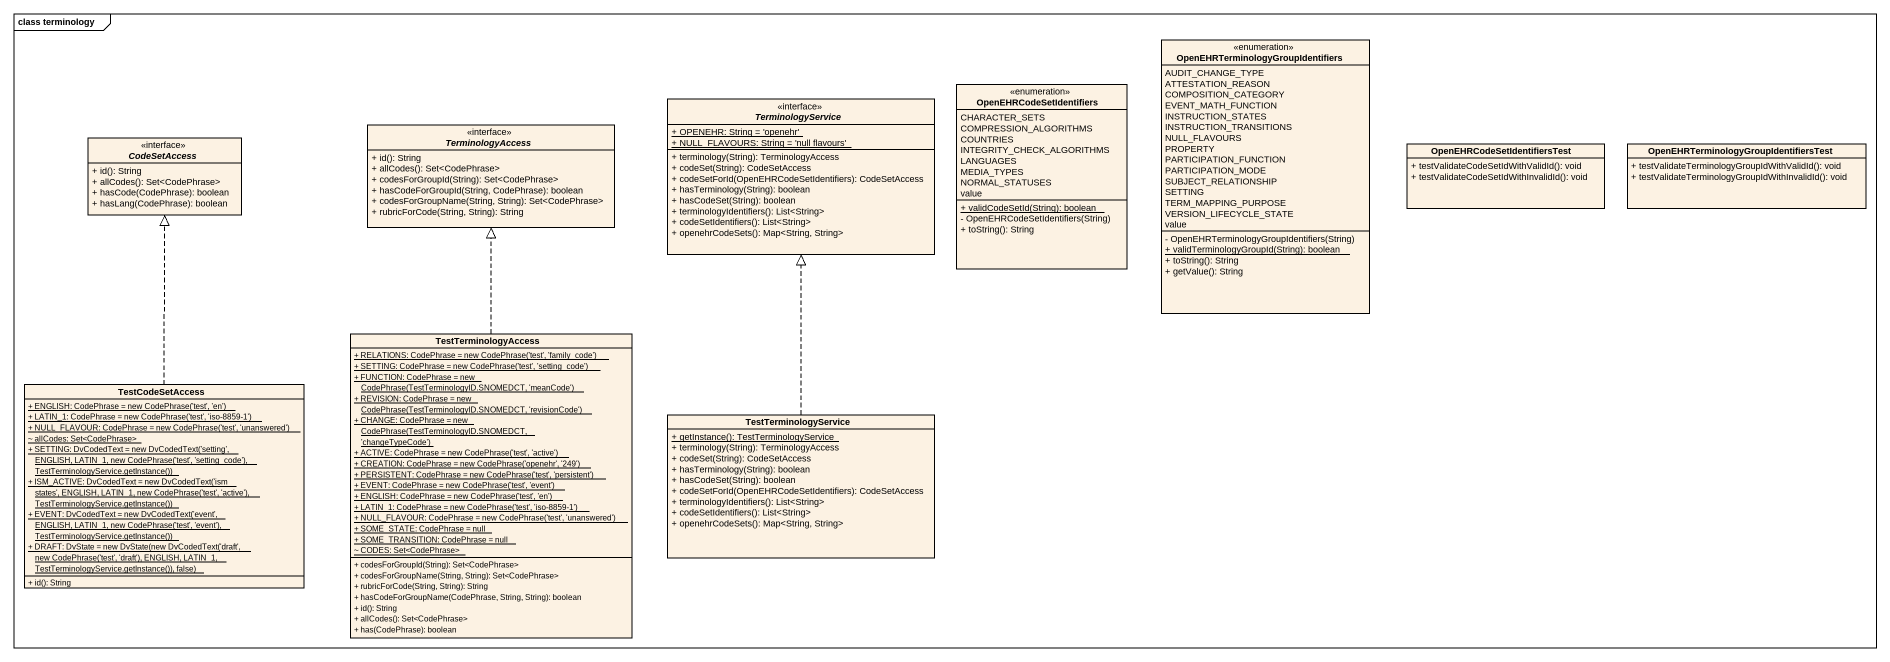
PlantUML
@startuml
mainframe class terminology
hide circle
hide empty members
skinparam classAttributeIconSize 0
enum "OpenEHRTerminologyGroupIdentifiers" as OpenEHRTerminologyGroupIdent {
  AUDIT_CHANGE_TYPE
  ATTESTATION_REASON
  COMPOSITION_CATEGORY
  EVENT_MATH_FUNCTION
  INSTRUCTION_STATES
  INSTRUCTION_TRANSITIONS
  NULL_FLAVOURS
  PROPERTY
  PARTICIPATION_FUNCTION
  PARTICIPATION_MODE
  SUBJECT_RELATIONSHIP
  SETTING
  TERM_MAPPING_PURPOSE
  VERSION_LIFECYCLE_STATE
  value
  - OpenEHRTerminologyGroupIdentifiers(String)
  {static} + validTerminologyGroupId(String): boolean
  + toString(): String
  + getValue(): String
}
interface TerminologyService <<interface>> {
  {static} + OPENEHR: String = 'openehr'
  {static} + NULL_FLAVOURS: String = 'null flavours'
  + terminology(String): TerminologyAccess
  + codeSet(String): CodeSetAccess
  + codeSetForId(OpenEHRCodeSetIdentifiers): CodeSetAccess
  + hasTerminology(String): boolean
  + hasCodeSet(String): boolean
  + terminologyIdentifiers(): List<String>
  + codeSetIdentifiers(): List<String>
  + openehrCodeSets(): Map<String, String>
}
enum OpenEHRCodeSetIdentifiers {
  CHARACTER_SETS
  COMPRESSION_ALGORITHMS
  COUNTRIES
  INTEGRITY_CHECK_ALGORITHMS
  LANGUAGES
  MEDIA_TYPES
  NORMAL_STATUSES
  value
  {static} + validCodeSetId(String): boolean
  - OpenEHRCodeSetIdentifiers(String)
  + toString(): String
}
interface CodeSetAccess <<interface>> {
  + id(): String
  + allCodes(): Set<CodePhrase>
  + hasCode(CodePhrase): boolean
  + hasLang(CodePhrase): boolean
}
interface TerminologyAccess <<interface>> {
  + id(): String
  + allCodes(): Set<CodePhrase>
  + codesForGroupId(String): Set<CodePhrase>
  + hasCodeForGroupId(String, CodePhrase): boolean
  + codesForGroupName(String, String): Set<CodePhrase>
  + rubricForCode(String, String): String
}
class "OpenEHRCodeSetIdentifiersTest" as OpenEHRCodeSetIdentifiersTes {
  + testValidateCodeSetIdWithValidId(): void
  + testValidateCodeSetIdWithInvalidId(): void
}
class "OpenEHRTerminologyGroupIdentifiersTest" as OpenEHRTerminologyGroupIdent_2 {
  + testValidateTerminologyGroupIdWithValidId(): void
  + testValidateTerminologyGroupIdWithInvalidId(): void
}
class TestTerminologyAccess {
  {static} {field} + RELATIONS: CodePhrase = new CodePhrase('test', 'family_code')
  {static} {field} + SETTING: CodePhrase = new CodePhrase('test', 'setting_code')
  {static} {field} + FUNCTION: CodePhrase = new CodePhrase(TestTerminologyID.SNOMEDCT, 'meanCode')
  {static} {field} + REVISION: CodePhrase = new CodePhrase(TestTerminologyID.SNOMEDCT, 'revisionCode')
  {static} {field} + CHANGE: CodePhrase = new CodePhrase(TestTerminologyID.SNOMEDCT, 'changeTypeCode')
  {static} {field} + ACTIVE: CodePhrase = new CodePhrase('test', 'active')
  {static} {field} + CREATION: CodePhrase = new CodePhrase('openehr', '249')
  {static} {field} + PERSISTENT: CodePhrase = new CodePhrase('test', 'persistent')
  {static} {field} + EVENT: CodePhrase = new CodePhrase('test', 'event')
  {static} {field} + ENGLISH: CodePhrase = new CodePhrase('test', 'en')
  {static} {field} + LATIN_1: CodePhrase = new CodePhrase('test', 'iso-8859-1')
  {static} {field} + NULL_FLAVOUR: CodePhrase = new CodePhrase('test', 'unanswered')
  {static} + SOME_STATE: CodePhrase = null
  {static} + SOME_TRANSITION: CodePhrase = null
  {static} ~ CODES: Set<CodePhrase>
  + codesForGroupId(String): Set<CodePhrase>
  + codesForGroupName(String, String): Set<CodePhrase>
  + rubricForCode(String, String): String
  + hasCodeForGroupName(CodePhrase, String, String): boolean
  + id(): String
  + allCodes(): Set<CodePhrase>
  + has(CodePhrase): boolean
}
class TestCodeSetAccess {
  {static} {field} + ENGLISH: CodePhrase = new CodePhrase('test', 'en')
  {static} {field} + LATIN_1: CodePhrase = new CodePhrase('test', 'iso-8859-1')
  {static} {field} + NULL_FLAVOUR: CodePhrase = new CodePhrase('test', 'unanswered')
  {static} ~ allCodes: Set<CodePhrase>
  {static} {field} + SETTING: DvCodedText = new DvCodedText('setting', ENGLISH, LATIN_1, new CodePhrase('test', 'setting_code'), TestTerminologyService.getInstance())
  {static} {field} + ISM_ACTIVE: DvCodedText = new DvCodedText('ism states', ENGLISH, LATIN_1, new CodePhrase('test', 'active'), TestTerminologyService.getInstance())
  {static} {field} + EVENT: DvCodedText = new DvCodedText('event', ENGLISH, LATIN_1, new CodePhrase('test', 'event'), TestTerminologyService.getInstance())
  {static} {field} + DRAFT: DvState = new DvState(new DvCodedText('draft', new CodePhrase('test', 'draft'), ENGLISH, LATIN_1, TestTerminologyService.getInstance()), false)
  + id(): String
}
class TestTerminologyService {
  {static} + getInstance(): TestTerminologyService
  + terminology(String): TerminologyAccess
  + codeSet(String): CodeSetAccess
  + hasTerminology(String): boolean
  + hasCodeSet(String): boolean
  + codeSetForId(OpenEHRCodeSetIdentifiers): CodeSetAccess
  + terminologyIdentifiers(): List<String>
  + codeSetIdentifiers(): List<String>
  + openehrCodeSets(): Map<String, String>
}
TestTerminologyAccess .up.|> TerminologyAccess
TestCodeSetAccess .up.|> CodeSetAccess
TestTerminologyService .up.|> TerminologyService
@enduml
